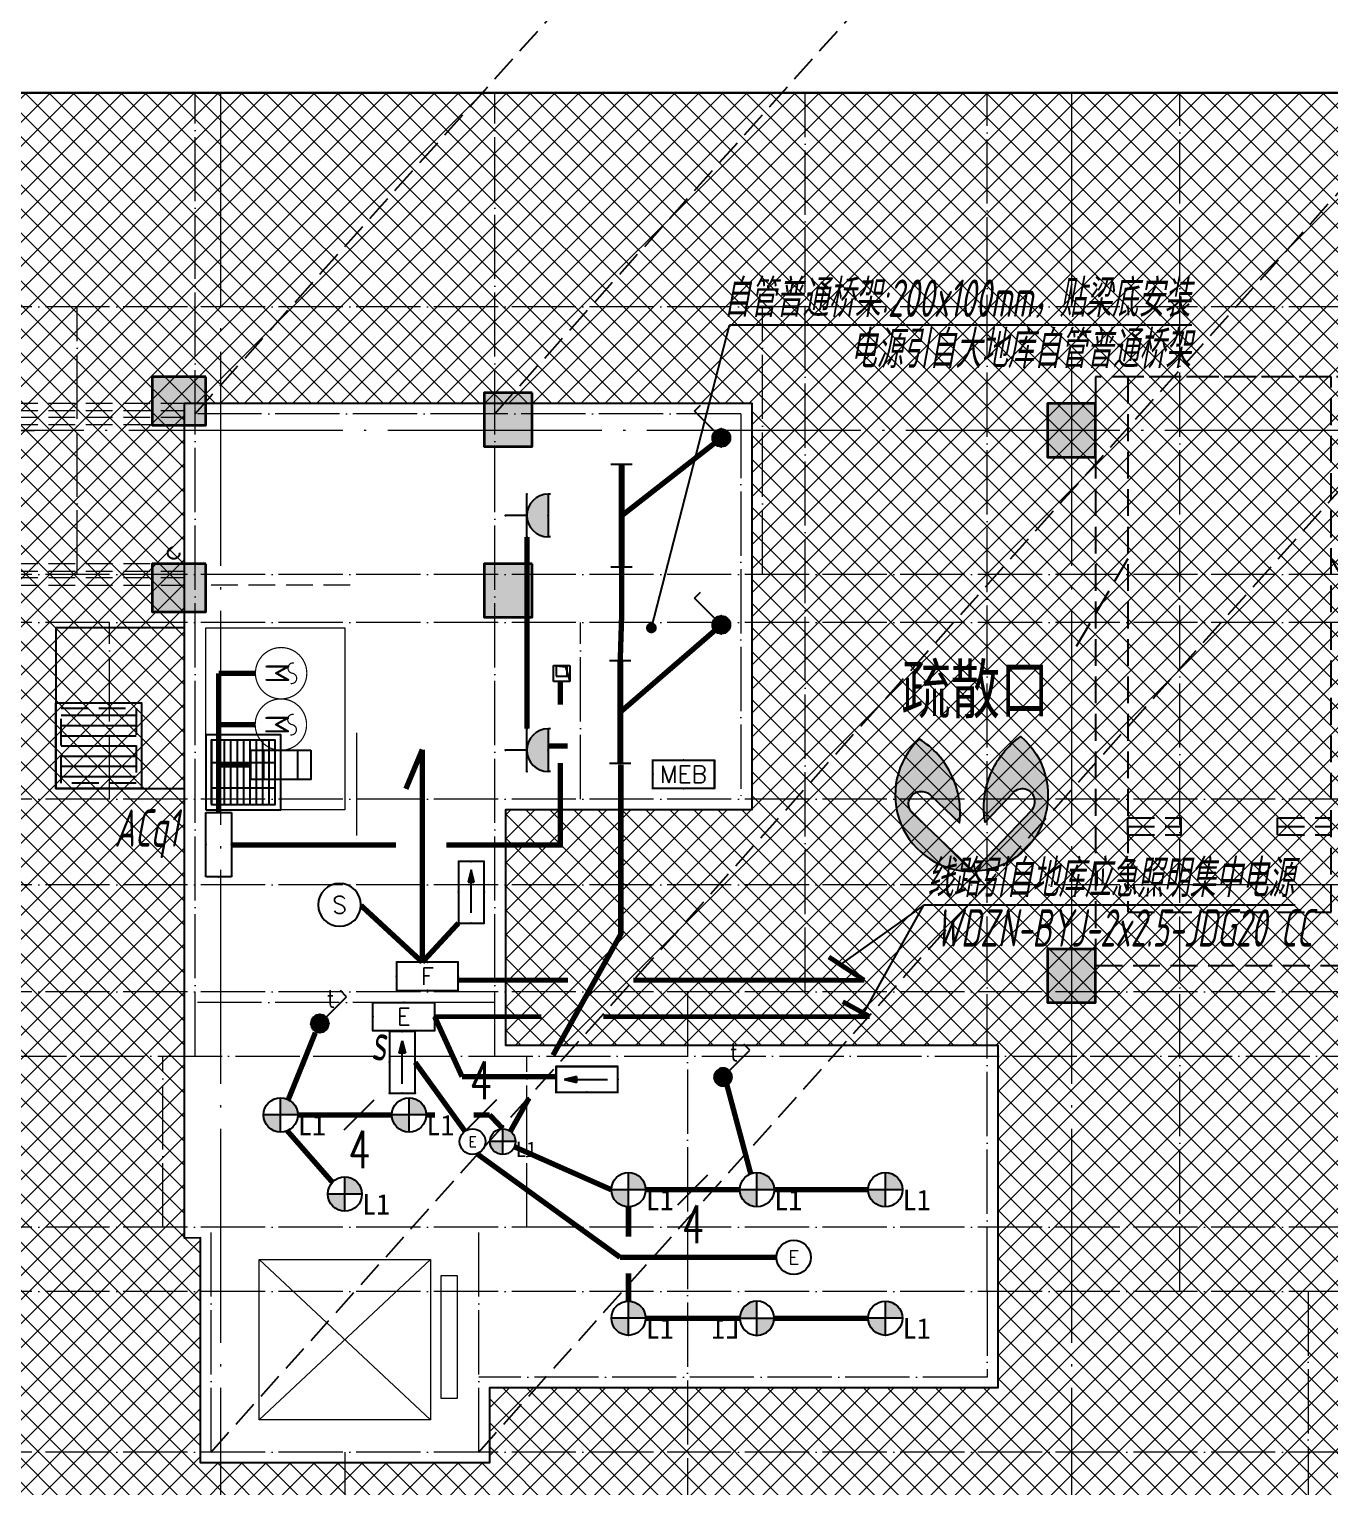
# Model space of a CAD drawing. Extents: x 2803505 to 5851001, y -1372902 to 24339.
# Drawn here: x 3291012 to 3303164, y -724214 to -710595 of the extents above; entities that cross this region are included whole.
import ezdxf
from ezdxf.enums import TextEntityAlignment as Align
from ezdxf.xclip import XClip

# ---------------------------------------------------------------- set-up
doc = ezdxf.new("R2010")
doc.units = 0
doc.header["$LTSCALE"] = 1000
doc.header["$MEASUREMENT"] = 0
doc.header["$XCLIPFRAME"] = 2
for name, pattern in [('#P_--_20B1_001_t3$0$DASH', [0.35, 0.25, -0.1]), ('__DASH', [0.35, 0.25, -0.1]), ('DASH', [0.35, 0.25, -0.1]), ('DOTE', [2.4200000000000004, 2, -0.2, 0.02, -0.2]), ('HIDDEN', [0.375, 0.25, -0.125])]:
    doc.linetypes.add(name, pattern=pattern)
doc.layers.get('0').update_dxf_attribs({"linetype": 'CONTINUOUS'})
for name, color, linetype in [('!!电气', 1, 'CONTINUOUS'), ('0-R疏散口', 20, 'CONTINUOUS'), ('0-R集水坑', 191, 'CONTINUOUS'), ('DIM-照明', 7, 'CONTINUOUS'), ('E-天花灯具', 92, 'CONTINUOUS'), ('ELEMENT', 3, 'CONTINUOUS'), ('EQUIP-插座', 3, 'CONTINUOUS'), ('EQUIP-照明', 3, 'CONTINUOUS'), ('EQUIP-箱柜', 3, 'CONTINUOUS'), ('HS-A-停车位（标准）', 9, 'CONTINUOUS'), ('TEL_TEXT', 7, 'CONTINUOUS'), ('VPIPE-雨水', 4, 'DASH'), ('WIRE-应急', 1, 'DASH'), ('WIRE-照明', 2, 'CONTINUOUS'), ('人防集水坑', 11, 'CONTINUOUS'), ('审核', 1, 'CONTINUOUS'), ('疏散口', 20, 'CONTINUOUS')]:
    doc.layers.add(name, color=color, linetype=linetype)
for name, color, linetype, lineweight in [('3.5方案汇报，与郭总、侯月琴确定户型_t8$0$STAIR', 2, 'CONTINUOUS', 18), ('DOTE', 19, 'DOTE', 9), ('STAIR', 252, 'CONTINUOUS', 20), ('填充', 251, 'CONTINUOUS', 5), ('排水', 252, 'CONTINUOUS', 20), ('砼柱', 2, 'CONTINUOUS', 35)]:
    doc.layers.add(name, color=color, linetype=linetype, lineweight=lineweight)
doc.styles.add('-宋体', font='', dxfattribs={"width": 0.8})
doc.styles.add('_TCH_DIM_T3', font='SIMPLEX.shx', dxfattribs={"width": 0.7058823529411765, "bigfont": 'GBCBIG.shx'})
doc.styles.add('_TCH_LABEL', font='COMPLEX', dxfattribs={"bigfont": 'GBCBIG'})
doc.styles.add('_TEL_DIM', font='SIMPLEX', dxfattribs={"width": 0.8, "height": 3.5, "bigfont": 'HZTXT'})
doc.styles.add('HZTXT', font='gbeitc.shx', dxfattribs={"width": 0.8, "height": 400, "bigfont": 'hztxt.shx'})
doc.styles.get("Standard").update_dxf_attribs({"font": 'gbenor.shx', "bigfont": 'gbcbig.shx'})
doc.styles.add('黑体', font='simhei.ttf')
doc.styles.get('-宋体').set_extended_font_data('SimSun')

# ---------------------------------------------------------------- blocks, each defined once
blk = doc.blocks.new('A$C1DD019F9')
at = {"layer": '疏散口'}
h = blk.add_hatch(color=256, dxfattribs=at)
edge = h.paths.add_edge_path()
edge.add_line((1657.837590239942, 3315.723901660649), (367.3306208625436, 2025.216944172512))
edge.add_arc((562.7390984487897, 1829.808464785995), 276.3493204781321, 134.999999736071, 315.0000450135555)
edge.add_line((758.1477304548025, 1634.400139819365), (1381.488251060247, 2257.740654682275))
edge.add_arc((-487.2515846193137, 1989.868379143272), 1887.841129295078, -24.12321173134552, 8.157426411511608, ccw=False)
edge.add_arc((-487.2518275084583, 1989.868449001487), 1887.841379523462, 303.5961554791981, 335.8767893464231, ccw=False)
edge.add_arc((1657.83757689014, 1657.627985069564), 1658.095916591085, 89.99999953869542, 228.4172749558772, ccw=False)
h = blk.add_hatch(color=256, dxfattribs=at)
edge = h.paths.add_edge_path()
edge.add_line((1657.837590239942, 3315.723901660649), (2948.344559617341, 2025.216944172512))
edge.add_arc((2752.936082031095, 1829.808464785995), 276.3493204781321, -135.00004501355562, 45.000000263928996, ccw=False)
edge.add_line((2557.527450025082, 1634.400139819365), (1934.186929419636, 2257.740654682275))
edge.add_arc((3802.926765099197, 1989.868379143272), 1887.841129295078, 171.8425735884883, 204.1232117313454)
edge.add_arc((3802.927007988342, 1989.868449001489), 1887.841379523464, 204.123210653577, 236.403844520802)
edge.add_arc((1657.837603589745, 1657.627985069564), 1658.095916591085, 311.5827250441228, 450.0000004613047)
for points in [[(1657.837590239942, 3315.723901660649), (367.3306208625437, 2025.216944172512, 1.000000395120669), (758.1477304548025, 1634.400139819365), (1381.488251060247, 2257.740654682275, -0.1417897514410627), (1235.721885070204, 1218.307265423704, -0.141789732410033), (557.3581269979476, 417.3751685111782, -0.6899650482418342), (1657.837590239942, 3315.723901660649)], [(1657.837590239942, 3315.723901660649), (2948.344559617341, 2025.216944172512, -1.000000395120669), (2557.527450025082, 1634.400139819365), (1934.186929419636, 2257.740654682275, 0.1417897514410627), (2079.953295409679, 1218.307265423704, 0.141789732410033), (2758.317053481937, 417.3751685111782, 0.6899650482418342), (1657.837590239942, 3315.723901660649)]]:
    blk.add_lwpolyline(points, format="xyb", close=True, dxfattribs=at)
blk = doc.blocks.new('TIY8O')
at = {"layer": '0-R集水坑', "linetype": 'DASH'}
h = blk.add_hatch(dxfattribs=at)
h.set_pattern_fill('LINE', color=191, scale=100, angle=-90.00000000000006, style=0)
h.set_pattern_definition([(270, (-235326.6603705898, -492619.8195465856), (95.25, -7.876661409549766e-14), [])])
h.paths.add_polyline_path([(251192.714674465, 63602.66983472076), (251192.7093475896, 62902.669904932), (250492.7095668054, 62902.67580823865), (250492.7161997986, 63602.67580820792)])
at = {"layer": '0-R集水坑', "color": 191, "elevation": 0.4327255357110903}
for points in [[(250442.7090580211, 62452.68549320343), (251942.7090579913, 62452.67601750753), (251942.7166385491, 63652.67601748332), (250442.7166385789, 63652.68549317922)], [(251242.7159861337, 63652.66910502905), (251242.7089670943, 62852.66910505909), (250442.7091281175, 62852.67624693047), (250442.7166384909, 63652.67624689624)]]:
    blk.add_lwpolyline(points, close=True, dxfattribs=at)
at = {"layer": '0-R集水坑', "color": 191, "linetype": 'DASH', "elevation": 0.4327255357110903}
blk.add_lwpolyline([(251192.714674465, 63602.66983472076), (251192.7093475896, 62902.669904932), (250492.7095668054, 62902.67580823865), (250492.7161997986, 63602.67580820792)], close=True, dxfattribs=at)
blk = doc.blocks.new('A$C25A378E3')
at = {"layer": 'HS-A-停车位（标准）', "linetype": 'DASH'}
for p, q in [((299.9288666398497, 4280.200665866025), (299.9276344913524, 4120.200664976728)), ((299.9288666398497, 4280.200665866025), (799.9285807174165, 4280.00894703425)), ((799.9285807174165, 4280.00894703425), (799.9273485837039, 4120.008946264163)), ((1699.929113851395, 4280.193678615266), (1699.927881702897, 4120.19367778569)), ((1699.929113851395, 4280.193678615266), (2199.928827928961, 4280.001959843212)), ((2199.928827928961, 4280.001959843212), (2199.927595795365, 4120.001958953799)), ((299.9276344913524, 4120.200664976728), (799.9273485837039, 4120.008946264163)), ((299.9282505712472, 4200.200665451237), (799.9279646449722, 4200.00894667895)), ((1699.927881702897, 4120.19367778569), (2199.927595795365, 4120.001958953799)), ((1699.928497782676, 4200.193678200361), (2199.928211856517, 4200.001959428308)), ((300.0205537431175, 1700.046125917463), (-199.9740653929766, 2550.049336581258)), ((2200.020893819514, 1700.035927985562), (2700.026429273654, 2550.032717227354))]:
    blk.add_line(p, q, dxfattribs=at)
for points in [[(1.164153218269348e-10, 5499.999999999884), (2499.999999842257, 5499.971898506512), (2499.938176556607, -0.02810114610474557), (-0.06182328553404659, 3.472669050097466e-07)], [(299.9943796824664, 4999.996627852321), (2199.994379562442, 4999.975270717288), (2199.938176575466, -0.02472896687686443), (299.9381766954903, -0.003371831844560802)]]:
    blk.add_lwpolyline(points, close=True, dxfattribs=at)
blk = doc.blocks.new('FSFSFASFSFESFSEF')
at = {"layer": '人防集水坑', "ltscale": 0.8}
h = blk.add_hatch(dxfattribs=at)
h.set_pattern_fill('GRATE', color=256, scale=75, style=0)
h.set_pattern_definition([(270, (-806039.3574039747, 23438904.07928268), (59.53125, -1.822618869043522e-14), []), (360, (-806039.3574039747, 23438904.07928268), (8.748522416193854e-14, 238.125), [])])
h.paths.add_polyline_path([(286466.5787021541, 761315.5335229017), (287066.5787021541, 761315.5335229017), (287066.5787021541, 760715.5335229017), (286466.5787021541, 760715.5335229017)])
at = {"layer": '人防集水坑'}
for points in [[(287116.5787021541, 760665.5335229017), (286416.5787021541, 760665.5335229017), (286416.5787021541, 761365.5335229017), (287116.5787021541, 761365.5335229017)], [(287066.5787021541, 760715.5335229017), (286466.5787021541, 760715.5335229017), (286466.5787021541, 761315.5335229017), (287066.5787021541, 761315.5335229017)]]:
    blk.add_lwpolyline(points, close=True, dxfattribs=at)
at = {"layer": '排水'}
blk.add_lwpolyline([(285816.5787021536, 760665.5335229018), (287116.5787021536, 760665.5335229018), (287116.5787021534, 762365.5335229018), (285816.5787021534, 762365.5335229018)], close=True, dxfattribs=at)
blk = doc.blocks.new('DFBFBFBGF')
at = {"layer": 'STAIR', "color": 252, "linetype": '#P_--_20B1_001_t3$0$DASH'}
for p, q in [((293136.325158803, 754230.1456084143), (287316.5787030022, 754230.1456084143)), ((293136.3251588018, 754030.1456084143), (293136.325158803, 754230.1456084143)), ((293136.3251588031, 754160.1456084616), (287316.5787030022, 754160.1456084708)), ((293136.3251588029, 754100.1456084616), (287316.5787030022, 754100.1456084704)), ((293136.3251588018, 754030.1456084143), (287316.5787030022, 754030.1456084145)), ((288716.325158803, 753970.1456084145), (293136.3251588018, 753970.1456083918)), ((293136.325158803, 752730.1456083826), (287316.5787030022, 752730.1456085002)), ((293136.3251588018, 752530.1456083826), (293136.325158803, 752730.1456083826)), ((293136.3251588031, 752660.1456084299), (287316.5787030022, 752660.1456085349)), ((293136.3251588029, 752600.1456084299), (287316.5787030022, 752600.1456085352)), ((293136.3251588018, 752530.1456083826), (287316.5787030022, 752530.1456085071))]:
    blk.add_line(p, q, dxfattribs=at)
blk.add_lwpolyline([(293136.325158803, 754230.1456084143), (294636.325158803, 754230.1456084143), (294636.325158803, 752530.1456083859), (293136.325158803, 752530.1456083859)], close=True, dxfattribs=at)
at = {"layer": '审核', "color": 252, "linetype": 'HIDDEN', "ltscale": 0.2}
blk.add_line((289519.4158324369, 752530.1456084601), (289519.4158324566, 754230.1456084143), dxfattribs=at)
blk = doc.blocks.new('A$C24B36177')
for points in [[(-113988.8284322531, -57399.99999965215), (-114488.8284322531, -57399.99999965215), (-114488.8284322531, -57849.99999965215), (-113988.8284322531, -57849.99999965215)], [(-110938.8284322531, -57549.99999965215), (-111388.8284322531, -57549.99999965215), (-111388.8284322531, -58049.99999965215), (-110938.8284322531, -58049.99999965215)], [(-105675.0000000002, -57649.99999965215), (-106125.0000000002, -57649.99999965215), (-106125.0000000002, -58149.99999965215), (-105675.0000000002, -58149.99999965215)], [(-113988.8284322531, -59145.63336003432), (-114488.8284322531, -59145.63336003432), (-114488.8284322531, -59595.63336003432), (-113988.8284322531, -59595.63336003432)], [(-110938.8284322531, -59145.63336003432), (-111388.8284322531, -59145.63336003432), (-111388.8284322531, -59645.63336003432), (-110938.8284322531, -59645.63336003432)], [(-105675.000021885, -62745.63335581578), (-106125.000021885, -62745.63335581578), (-106125.000021885, -63245.63335581578), (-105675.000021885, -63245.63335581578)]]:
    blk.add_hatch(color=252).paths.add_polyline_path(points)
at = {"layer": '砼柱', "color": 252, "lineweight": 35}
for points in [[(-113988.8284322531, -57399.99999965215), (-114488.8284322531, -57399.99999965215), (-114488.8284322531, -57849.99999965215), (-113988.8284322531, -57849.99999965215)], [(-110938.8284322531, -57549.99999965215), (-111388.8284322531, -57549.99999965215), (-111388.8284322531, -58049.99999965215), (-110938.8284322531, -58049.99999965215)], [(-105675.0000000002, -57649.99999965215), (-106125.0000000002, -57649.99999965215), (-106125.0000000002, -58149.99999965215), (-105675.0000000002, -58149.99999965215)], [(-113988.8284322531, -59145.63336003432), (-114488.8284322531, -59145.63336003432), (-114488.8284322531, -59595.63336003432), (-113988.8284322531, -59595.63336003432)], [(-110938.8284322531, -59145.63336003432), (-111388.8284322531, -59145.63336003432), (-111388.8284322531, -59645.63336003432), (-110938.8284322531, -59645.63336003432)], [(-105675.000021885, -62745.63335581578), (-106125.000021885, -62745.63335581578), (-106125.000021885, -63245.63335581578), (-105675.000021885, -63245.63335581578)]]:
    blk.add_lwpolyline(points, close=True, dxfattribs=at)
blk = doc.blocks.new('A$C74D73064')
at = {"layer": '填充'}
h = blk.add_hatch(dxfattribs=at)
h.set_pattern_fill('ANSI37', color=252, scale=100, style=0)
h.set_pattern_definition([(45, (953418.0689988486, -464688.2486653434), (-112.2532015133644, 112.2532015133644), []), (135, (953418.0689988486, -464688.2486653434), (-112.2532015133644, -112.2532015133644), [])])
h.paths.add_polyline_path([(-52083.8042565519, 29673.63306600228), (1916.182610989315, 29673.63306600228), (1916.182610989315, 10173.63306717912), (-52083.8042565519, 10173.63306717912)])
h.paths.add_polyline_path([(-11083.74449147959, 26773.63476965984), (-11083.6912403265, 26773.57648456504), (-8783.494346726686, 26773.58785209735), (-8783.541175148915, 22973.64755439037), (-11083.74380220973, 22973.63067205681), (-11083.74432452547, 20773.90513350873), (-6483.936796479975, 20773.90367310331), (-6483.949477702496, 17573.8891423319), (-11233.75562675064, 17573.88914349547), (-11233.74334123172, 16873.63447377633), (-13933.75744213234, 16873.63447372487), (-13933.75760567561, 18973.65223021363), (-14083.75512862846, 18973.58447738446), (-14083.75382049417, 21373.59925963939), (-14083.74705618818, 21373.7135991673), (-14083.75400239287, 26773.63143626088)], flags=16)
h.paths.add_polyline_path([(-39083.81565275008, 26773.65008661814), (-39083.86890390317, 26773.59180152335), (-41384.06579750299, 26773.60316905566), (-41384.01896908076, 22973.66287134867), (-39083.81634201994, 22973.64598901512), (-39083.81581970421, 20773.92045046703), (-43683.6233477497, 20773.91899006162), (-43683.61066652718, 17573.90445929021), (-38933.80451747903, 17573.90446045378), (-38933.81680299796, 16873.64979073463), (-36233.80270209734, 16873.64979068318), (-36233.80253855407, 18973.66754717194), (-36083.80501560122, 18973.59979434276), (-36083.80632373551, 21373.6145765977), (-36083.8130880415, 21373.7289161256), (-36083.8061418368, 26773.64675321919)], flags=16)
at = {"color": 252}
for points in [[(-52083.8042565519, 29673.63306600228), (1916.182610989315, 29673.63306600228), (1916.182610989315, 10173.63306717912), (-52083.8042565519, 10173.63306717912)], [(-11083.74449147959, 26773.63476965984), (-11083.6912403265, 26773.57648456504), (-8783.494346726686, 26773.58785209735), (-8783.541175148915, 22973.64755439037), (-11083.74380220973, 22973.63067205681), (-11083.74432452547, 20773.90513350873), (-6483.936796479975, 20773.90367310331), (-6483.949477702496, 17573.8891423319), (-11233.75562675064, 17573.88914349547), (-11233.74334123172, 16873.63447377633), (-13933.75744213234, 16873.63447372487), (-13933.75760567561, 18973.65223021363), (-14083.75512862846, 18973.58447738446), (-14083.75382049417, 21373.59925963939), (-14083.74705618818, 21373.7135991673), (-14083.75400239287, 26773.63143626088)]]:
    blk.add_lwpolyline(points, close=True, dxfattribs=at)
at = {"layer": '3.5方案汇报，与郭总、侯月琴确定户型_t8$0$STAIR', "color": 252}
for p, q in [((-11784.14799949748, 18773.78809201252), (-13384.14799949795, 17273.78809201391)), ((-13384.14799949795, 18773.78809201252), (-11784.14799949748, 17273.78809201391))]:
    blk.add_line(p, q, dxfattribs=at)
for points in [[(-13384.14799949795, 17273.78809201391), (-13384.14799949795, 18773.78809201252), (-11784.14799949748, 18773.78809201252), (-11784.14799949748, 17273.78809201391)], [(-11684.14799950703, 17473.7880921294), (-11684.14799950703, 18623.78809212986), (-11534.14799950423, 18623.78809212986), (-11534.14799950423, 17473.7880921294)]]:
    blk.add_lwpolyline(points, close=True, dxfattribs=at)
at = {"layer": 'DOTE', "color": 252}
for p, q in [((-13744.96489886986, 93136.92275867716), (-13744.96489886986, 8148.87607650971)), ((-5794.964898869861, 93136.92275867716), (-5794.964898869861, 8148.87607650971)), ((196116.043700602, 26519.29986870533), (-86385.24772744626, 26519.29986870522))]:
    blk.add_line(p, q, dxfattribs=at)
at = {"layer": 'DOTE', "color": 252, "linetype": 'DOTE', "ltscale": 0.3}
for p, q in [((-11183.75743945024, 26673.89947559719), (-13983.94089892844, 26673.89947559708)), ((-8884.622794142459, 26673.89947559708), (-11183.75743945024, 26673.89947559719)), ((-8884.622794142459, 26673.89947559708), (-8884.341422841535, 23073.63362445252)), ((-11183.94355562411, 21173.6196548983), (-13983.94408461836, 21173.62169653689)), ((-6583.951693029259, 18473.63624121994), (-6583.951695361291, 17673.63631640736)), ((-6583.951693060691, 17673.63631640736), (-11333.75744400581, 17673.63633025344))]:
    blk.add_line(p, q, dxfattribs=at)
at = {"layer": 'STAIR', "color": 252, "linetype": '#P_--_20B1_001_t3$0$DASH'}
blk.add_line((-12533.95769076596, 25073.78705375968), (-13883.95406475104, 25073.78705328656), dxfattribs=at)
at = {"layer": 'STAIR', "color": 252}
blk.add_lwpolyline([(-12473.95070356797, 23692.25130945642), (-12473.94539620611, 22733.78750772378)], dxfattribs=at)
at = {"layer": '填充', "color": 252}
for points in [[(-52083.8042565519, 29673.63306600228), (1916.182610989315, 29673.63306600228), (1916.182610989315, 10173.63306717912), (-52083.8042565519, 10173.63306717912)], [(-11083.74449147959, 26773.63476965984), (-11083.6912403265, 26773.57648456504), (-8783.494346726686, 26773.58785209735), (-8783.541175148915, 22973.64755439037), (-11083.74380220973, 22973.63067205681), (-11083.74432452547, 20773.90513350873), (-6483.936796479975, 20773.90367310331), (-6483.949477702496, 17573.8891423319), (-11233.75562675064, 17573.88914349547), (-11233.74334123172, 16873.63447377633), (-13933.75744213234, 16873.63447372487), (-13933.75760567561, 18973.65223021363), (-14083.75512862846, 18973.58447738446), (-14083.75382049417, 21373.59925963939), (-14083.74705618818, 21373.7135991673), (-14083.75400239287, 26773.63143626088)]]:
    blk.add_lwpolyline(points, close=True, dxfattribs=at)
at = {"color": 252}
blk.add_blockref('A$C24B36177', (100104.7992927883, 84419.25646130543), dxfattribs=at)
at = {"color": 252, "xscale": -1}
for name, p in [('DFBFBFBGF', (273232.6246374719, -727456.112043726)), ('FSFSFASFSFESFSEF', (273232.624637843, -737691.7454231319))]:
    blk.add_blockref(name, p, dxfattribs=at)
at = {"layer": '0-R疏散口', "color": 252, "xscale": -0.4305656706515025, "yscale": 0.4305656706515025, "zscale": 0.4305656706515025, "rotation": 181.4259203059818}
blk.add_blockref('A$C1DD019F9', (-7460.517135322792, 23809.04406353913), dxfattribs=at)
at = {"layer": '0-R集水坑', "color": 252, "rotation": 90}
blk.add_blockref('TIY8O', (48368.9280564345, -227269.0751932417, -0.4327255357110903), dxfattribs=at)
at = {"layer": 'HS-A-停车位（标准）', "color": 252, "linetype": 'DASH', "xscale": -1, "rotation": 179.9993559612105}
blk.add_blockref('A$C25A378E3', (-5569.903075583861, 27019.29986835911), dxfattribs=at)
at = {"layer": '0-R疏散口', "color": 252, "style": '-宋体', "width": 0.75}
blk.add_text('疏散口', height=450, dxfattribs=at).set_placement((-7384.434813483967, 23877.91403834289))
blk = doc.blocks.new('HFHFTHFD')
at = {"layer": 'DOTE', "linetype": 'DOTE', "ltscale": 0.3}
for p, q in [((456716.5787018152, 603949.0803065526), (456716.5787018152, 612948.8100463543)), ((459516.5787027521, 603949.0803065526), (459516.5787027522, 612948.8100463543)), ((462416.5787033328, 604548.8100388076), (462416.5787033596, 612948.8100463543)), ((464116.57870278, 601748.8100473222), (464116.5787021944, 612948.8100463543)), ((465916.5787028704, 601748.8100473222), (465916.5787028704, 612948.8100463543)), ((472616.5787020951, 610948.8100463543), (418616.5787028495, 610948.8100463543)), ((455616.5773428306, 608448.8079394314), (455616.5768775269, 610948.8075475739)), ((462016.5786630883, 608448.8079394411), (462016.5781977847, 610948.8075475836)), ((472616.5787020951, 608448.8100463543), (418616.5787028495, 608448.8100463543)), ((472616.5787020951, 607998.8100463543), (418616.5787028495, 607998.8100463543)), ((455916.5787018151, 606348.8100465569), (455916.5787018152, 607998.8100463542)), ((460316.5787027521, 606348.8100465569), (460316.5787027522, 607998.8100463542)), ((472616.5787020951, 606348.8100465569), (418616.5787028495, 606348.8100465569)), ((472616.5787020951, 605548.8100406288), (418616.5787028495, 605548.8100406289)), ((472616.5787020951, 604548.8100471114), (418616.5787028495, 604548.8100471116)), ((461316.3617923568, 604548.8100471115), (461316.6001785134, 593448.8100475312)), ((418616.5787028495, 603949.0803176122), (472616.5787020951, 603949.0802720234)), ((456416.5779403554, 602348.8100463725), (456416.5779400909, 603948.8100463734)), ((459816.5794454537, 602348.8100463725), (459816.5794457182, 603948.8100463734)), ((472616.5787020951, 602348.8100463724), (418616.5787028495, 602348.8100463726)), ((456866.5787071111, 600248.8100463304), (456866.5787071959, 602348.8100463543)), ((459366.5786974561, 600248.8100463784), (459366.5786973714, 602348.8100463543)), ((472616.5787020951, 601748.8100473221), (418616.5787028495, 601748.8100473222)), ((467116.5787022669, 601748.8100392178), (467116.5787022669, 593448.8100475312)), ((472616.5787020951, 600248.810045596), (418616.5787028495, 600248.8100466327)), ((458116.5786953176, 600248.8100463543), (458116.5786953176, 593448.8100475312))]:
    blk.add_line(p, q, dxfattribs=at)
blk = doc.blocks.new('A$C7F3A17C0')
at = {"color": 251, "linetype": '__DASH', "true_color": 0x636466}
for p, q in [((47902.66084070969, 33464.56624208507), (65225.2915241681, 52818.60173579375)), ((50702.66083958652, 33464.56624208507), (68025.29152304493, 52818.60173579375)), ((48052.464478679, 23764.56650227751), (65375.09516213648, 43118.60199598619)), ((50552.66014495399, 23764.56650227751), (67875.2908284124, 43118.60199598619))]:
    blk.add_line(p, q, dxfattribs=at)
at = {"layer": 'VPIPE-雨水'}
blk.add_circle((47703.03267930634, 32165.19055055385), 55, dxfattribs=at)
ref = blk.add_blockref('A$C74D73064', (61886.2688948838, 6790.932014730526))
XClip(ref).set_block_clipping_path([(-52083.80424523528, 10173.634474907187), (1916.182622306107, 29673.634473730403)])
blk.add_blockref('HFHFTHFD', (-408814.1128116697, -576484.2435578944))
blk = doc.blocks.new('$equip$00002540')
blk.add_hatch(color=256).paths.add_polyline_path([(0.2400000000016007, 0.3720000000030268), (0.2400000000016007, 0.2280000000064319), (0.5280000000020664, 0.3000000000029104)])
for p, q in [((-0.7199999999975262, 0.6000000000058208), (-0.7199999999975262, 0)), ((0.7199999999975262, 0.6000000000058208), (-0.7199999999975262, 0.6000000000058208)), ((0.2400000000016007, 0.3720000000030268), (0.2400000000016007, 0.2280000000064319)), ((0.5280000000020664, 0.3000000000029104), (0.2400000000016007, 0.3720000000030268)), ((0.7199999999975262, 0), (0.7199999999975262, 0.6000000000058208)), ((-0.7199999999975262, 0), (0.7199999999975262, 0)), ((0.2400000000016007, 0.2280000000064319), (0.5280000000020664, 0.3000000000029104))]:
    blk.add_line(p, q)
at = {"color": 7}
blk.add_line((-0.4800000000032014, 0.3000000000029104), (0.4800000000032014, 0.3000000000029104), dxfattribs=at)
at = {"const_width": 0.04}
blk.add_lwpolyline([(-0.7199999999975262, 0.6000000000058208), (-0.7199999999975262, 0), (0.7199999999975262, 0), (0.7199999999975262, 0.6000000000058208), (-0.7199999999975262, 0.6000000000058208), (-0.7199999999975262, 0)], dxfattribs=at)
for p in [(0, 0.6000000000058208), (-0.7199999999975262, 0.3000000000029104), (0, 0), (0.7199999999975262, 0.3000000000029104)]:
    blk.add_point(p)
at = {"color": 7, "style": '_TEL_DIM', "flags": 1}
blk.add_attdef('A', text='', height=2e-05, dxfattribs=at).set_placement((0, 0), align=Align.MIDDLE_CENTER)
blk = doc.blocks.new('$equip$00002534')
for p, q in [((-0.7200000000011642, 0.6599999999998545), (-0.7200000000011642, 0)), ((0.7200000000011642, 0.6599999999998545), (-0.7200000000011642, 0.6599999999998545)), ((0.7200000000011642, 0), (0.7200000000011642, 0.6599999999998545)), ((-0.7200000000011642, 0), (0.7200000000011642, 0))]:
    blk.add_line(p, q)
at = {"const_width": 0.04}
blk.add_lwpolyline([(-0.7200000000011642, 0.6599999999998545), (-0.7200000000011642, 0), (0.7200000000011642, 0), (0.7200000000011642, 0.6599999999998545), (-0.7200000000011642, 0.6599999999998545), (-0.7200000000011642, 0)], dxfattribs=at)
for p in [(0, 0.6599999999998545), (-0.7200000000011642, 0.3299999999981083), (0, 0), (0.7200000000011642, 0.3299999999981083)]:
    blk.add_point(p)
at = {"color": 7, "style": '_TEL_DIM'}
blk.add_attdef('$TEXT$', text='', height=0.4, dxfattribs=at).set_placement((0, 0.3299999999981083), align=Align.MIDDLE_CENTER)
at = {"color": 7, "style": '_TEL_DIM', "flags": 1}
blk.add_attdef('A', text='', height=2e-05, dxfattribs=at).set_placement((0, 0), align=Align.MIDDLE_CENTER)
blk = doc.blocks.new('右向疏散')
h = blk.add_hatch(color=256)
h.paths.add_polyline_path([(201.6000000294297, 120.0000000011641), (86.4000000525266, 148.79999999539), (86.4000000525266, 120.0000000011642)])
h.paths.add_polyline_path([(201.6000000294298, 120.0000000011642), (86.4000000525266, 120.0000000011642), (86.4000000525266, 91.19999998365529)])
for p, q in [((201.6000000294298, 120.0000000011642), (86.4000000525266, 148.79999999539)), ((86.4000000525266, 148.79999999539), (86.4000000525266, 91.19999998365529)), ((86.4000000525266, 91.19999998365529), (201.6000000294298, 120.0000000011642))]:
    blk.add_line(p, q)
at = {"color": 7}
blk.add_line((-201.6000000294298, 120.0000000011642), (201.6000000294298, 120.0000000011642), dxfattribs=at)
blk.add_lwpolyline([(-287.9999999990687, 240.0000000023283), (287.9999999990687, 240.0000000023283), (287.9999999990687, 0), (-287.9999999990687, 0)], close=True)
blk = doc.blocks.new('$equip_U$00000098(lemon-PC)')
for p in [(-0.7199999997392297, 0), (2.328306436538696e-10, 0), (0.720000000204891, 0), (-0.7199999997392297, -0.3000000000029104), (0.720000000204891, -0.3000000000029104), (-0.7199999997392297, -0.6000000000058208), (2.328306436538696e-10, -0.6000000000058208), (0.720000000204891, -0.6000000000058208)]:
    blk.add_point(p)
at = {"xscale": 0.002499999944120646, "yscale": 0.002499999944120646, "zscale": 0.002499999944120646}
blk.add_blockref('右向疏散', (2.328306436538696e-10, -0.6000000000058208), dxfattribs=at)
at = {"color": 7, "style": '_TCH_DIM_T3', "flags": 1}
for tag in ['REMARK', 'A']:
    blk.add_attdef(tag, text='', height=2.5e-05, dxfattribs=at).set_placement((2.328306436538696e-10, 0), align=Align.MIDDLE_CENTER)
at = {"color": 7, "style": '_TCH_DIM_T3'}
blk.add_attdef('$TEXT$', text='', height=2.5e-05, dxfattribs=at).set_placement((2.328306436538696e-10, -0.6000000000058208), align=Align.MIDDLE_CENTER)
blk = doc.blocks.new('$equip$00001838')
blk.add_circle((0, 0), 0.5)
at = {"style": '_TEL_DIM'}
blk.add_attdef('$TEXT$', text='', height=0.4, dxfattribs=at).set_placement((0, 0), align=Align.MIDDLE_CENTER)
at = {"style": '_TEL_DIM', "flags": 1}
blk.add_attdef('A', text='', height=2e-05, dxfattribs=at).set_placement((0, 0), align=Align.MIDDLE_CENTER)
blk = doc.blocks.new('A$C04F44ECC')
at = {"layer": '!!电气'}
for p, q in [((0, 0), (-300, 0)), ((-300, 0), (-300, -300)), ((-250, -200), (-250, 0)), ((0, 0), (-223.3450037743896, -26.92685067094862)), ((-50, 0), (-50, -200)), ((0, -300), (0, 0)), ((-223.3450037743896, -26.92685067094862), (-300, -300)), ((-50, -200), (-250, -200)), ((-300, -300), (0, -300))]:
    blk.add_line(p, q, dxfattribs=at)
blk = doc.blocks.new('$equip$00001413')
for p, q in [((0.75, 0.5999999999985448), (-0.75, 0.5999999999985448)), ((-0.75, 0.5999999999985448), (-0.75, 0)), ((0.75, 0), (0.75, 0.5999999999985448)), ((-0.75, 0), (0.75, 0))]:
    blk.add_line(p, q)
for p in [(0, 0.5999999999985448), (-0.75, 0.2999999999992724), (0, 0), (0.75, 0.2999999999992724)]:
    blk.add_point(p)
at = {"style": '_TCH_LABEL', "flags": 9}
blk.add_attdef('A', (0, 0), '', height=2e-05, dxfattribs=at)
blk = doc.blocks.new('SWJ')
at = {"color": 2}
for p, q in [((-275, -85), (-275, 85)), ((-175, -85), (-175, 85)), ((-75, -85), (-75, 85))]:
    blk.add_line(p, q, dxfattribs=at)
blk.add_lwpolyline([(-350, 85), (-350, -85), (0, -85), (0, 85)], close=True, dxfattribs=at)
blk = doc.blocks.new('$element$00000297')
at = {"const_width": 0.02333333333333333}
blk.add_lwpolyline([(0, -1.000000000014552, 0.9999999999999999), (0, 0, 0.9999999999999999), (0, -1.000000000014552, 0.9999999999999999)], format="xyb", close=True, dxfattribs=at)
for points in [[(0, -0.7166666666762467, 0.9862075570774907), (-0.2000000000007276, -0.750000000009095, 0.8591250382240644)], [(0, -0.7166666666762467, 1.013985334855246), (0.2000000000043656, -0.6833333333415794, -1.197218425872431)]]:
    blk.add_lwpolyline(points, format="xyb", dxfattribs=at)
at = {"flags": 9}
blk.add_attdef('S', (0, 0), '', height=6.66666666667e-06, dxfattribs=at)
at = {"flags": 8}
blk.add_attdef('M', text='', height=0.4666666666694661, dxfattribs=at).set_placement((3.637978807091713e-12, -0.3500000000003638), align=Align.MIDDLE_CENTER)
blk = doc.blocks.new('$equip$00001159')
for p, q in [((-1.200000000000728, 0.25), (-1.200000000000728, -0.25)), ((-1.200000000000728, 0), (1.200000000000728, 0)), ((1.200000000000728, 0.25), (1.200000000000728, -0.25))]:
    blk.add_line(p, q)
at = {"const_width": 0.14}
blk.add_lwpolyline([(-1.200000000000728, 0), (1.200000000000728, 0)], dxfattribs=at)
at = {"layer": 'EQUIP-照明'}
for p in [(-1.200000000000728, 0), (0, 0), (1.200000000000728, 0)]:
    blk.add_point(p, dxfattribs=at)
at = {"layer": 'EQUIP-照明', "flags": 9}
blk.add_attdef('A', (0, 0), '', height=2e-05, dxfattribs=at)
blk = doc.blocks.new('$equip$00001962')
for p, q in [((0.1473139127519971, 0.3556472460822988), (0.625000000003638, 0.8333333333339397)), ((0.625000000003638, 0.8333333333339397), (0.7664213562420628, 0.6919119770955149))]:
    blk.add_line(p, q)
blk.add_circle((3.637978807091713e-12, 0.2083333333339397), 0.2083333333334168)
for p in [(1.091393642127514e-11, 0.4166666666660603), (-0.2083333333284827, 0.2083333333375776), (1.091393642127514e-11, 0), (0.2083333333393966, 0.2083333333375776)]:
    blk.add_point(p)
for points in [[(-0.1041666666642413, 0.3887552924552438), (0.1041666666715173, 0.3887552924552438), (-0.1804219591176661, 0.312500000001819), (0.1804219591249421, 0.312500000001819)], [(3.637978807091713e-12, 0.4166666666660603), (3.637978807091713e-12, 0.4166666666660603), (-0.1041666666642413, 0.3887552924552438), (0.1041666666715173, 0.3887552924552438)], [(-0.1804219591176661, 0.312500000001819), (0.1804219591249421, 0.312500000001819), (-0.2083333333284827, 0.2083333333339397), (0.2083333333357587, 0.2083333333339397)], [(-0.1804219591176661, 0.1041666666660603), (0.1804219591249421, 0.1041666666660603), (-0.2083333333284827, 0.2083333333339397), (0.2083333333357587, 0.2083333333339397)], [(-0.1041666666642413, 0.02791137421263556), (0.1041666666715173, 0.02791137421263556), (-0.1804219591176661, 0.1041666666660603), (0.1804219591249421, 0.1041666666660603)], [(3.637978807091713e-12, 1.818989403545856e-12), (3.637978807091713e-12, 1.818989403545856e-12), (-0.1041666666642413, 0.02791137421263556), (0.1041666666715173, 0.02791137421263556)]]:
    blk.add_solid(points)
at = {"layer": 'TEL_TEXT', "style": '_TEL_DIM', "flags": 1}
blk.add_attdef('A', text='', height=2e-05, dxfattribs=at).set_placement((0, 0), align=Align.MIDDLE_CENTER)
blk = doc.blocks.new('$equip$00001237')
for p, q in [((-0.5, 1.05000000000291), (-0.5, 1)), ((0.5, 1.05000000000291), (0.5, 1)), ((-0.5, 1), (0.5, 1)), ((0.5, 0.5), (-0.5, 0.5)), ((0, 0.5), (0, 0))]:
    blk.add_line(p, q)
blk.add_arc((0, 1), 0.500000000000025, 180, 0)
for p in [(0, 1), (-0.5, 0.5), (0.5, 0.5), (0, 0)]:
    blk.add_point(p)
for points in [[(0.4330127018911298, 0.75), (-0.4330127018911298, 0.75), (0.5, 1), (-0.5, 1)], [(0.25, 0.5669872981088702), (-0.25, 0.5669872981088702), (0.4330127018911298, 0.75), (-0.4330127018911298, 0.75)], [(0, 0.5), (0, 0.5), (0.25, 0.5669872981088702), (-0.25, 0.5669872981088702)]]:
    blk.add_solid(points)
at = {"flags": 9}
blk.add_attdef('A', (0, 0), '', height=2e-05, dxfattribs=at)
blk = doc.blocks.new('111')
at = {"layer": 'E-天花灯具'}
h = blk.add_hatch(color=251, dxfattribs=at)
h.paths.add_polyline_path([(-10016889.63726535, -2841423.80317555), (-10016849.63726535, -2841423.80317555, 0.414213562373095), (-10016889.63726535, -2841383.80317555)])
h.paths.add_polyline_path([(-10016929.63726535, -2841423.80317555, 0.414213562373095), (-10016889.63726535, -2841463.80317555), (-10016889.63726535, -2841423.80317555)])
for p, q in [((-10016889.63726535, -2841463.80317555), (-10016889.63726535, -2841383.80317555)), ((-10016849.63726535, -2841423.80317555), (-10016929.63726535, -2841423.80317555))]:
    blk.add_line(p, q, dxfattribs=at)
blk.add_circle((-10016889.63726535, -2841423.80317555), 40.00000000009442, dxfattribs=at)
at = {"layer": 'E-天花灯具', "style": '黑体'}
blk.add_text('L1', height=48.00000000015367, dxfattribs=at).set_placement((-10016849.17937545, -2841471.508068854))
blk = doc.blocks.new('$equip$00002541')
blk.add_hatch(color=256).paths.add_polyline_path([(-0.2400000000016007, 0.3719999999993888), (-0.5280000000020664, 0.2999999999992724), (-0.2400000000016007, 0.227999999999156)])
for p, q in [((-0.7199999999975262, 0.5999999999949068), (-0.7199999999975262, 0)), ((0.7199999999975262, 0.5999999999949068), (-0.7199999999975262, 0.5999999999949068)), ((-0.2400000000016007, 0.3719999999993888), (-0.5280000000020664, 0.2999999999992724)), ((-0.2400000000016007, 0.3719999999993888), (-0.2400000000016007, 0.227999999999156)), ((0.7199999999975262, 0), (0.7199999999975262, 0.5999999999949068)), ((-0.7199999999975262, 0), (0.7199999999975262, 0)), ((-0.5280000000020664, 0.2999999999992724), (-0.2400000000016007, 0.227999999999156))]:
    blk.add_line(p, q)
at = {"color": 7}
blk.add_line((-0.4800000000032014, 0.2999999999992724), (0.4800000000032014, 0.2999999999992724), dxfattribs=at)
at = {"const_width": 0.05}
blk.add_lwpolyline([(-0.7199999999975262, 0.5999999999949068), (-0.7199999999975262, 0), (0.7199999999975262, 0), (0.7199999999975262, 0.5999999999949068), (-0.7199999999975262, 0.5999999999949068), (-0.7199999999975262, 0)], dxfattribs=at)
for p in [(0, 0.5999999999949068), (-0.7199999999975262, 0.2999999999956344), (0, 0), (0.7199999999975262, 0.2999999999956344)]:
    blk.add_point(p)
at = {"color": 7, "style": '_TEL_DIM', "flags": 1}
blk.add_attdef('A', text='', height=2e-05, dxfattribs=at).set_placement((0, 0), align=Align.MIDDLE_CENTER)
blk = doc.blocks.new('$equip$00001822')
for p, q in [((0.1473139127483591, 0.3556472460822988), (0.625, 0.8333333333339397)), ((0.625, 0.8333333333339397), (0.7664213562384248, 0.6919119770955149))]:
    blk.add_line(p, q)
blk.add_circle((0, 0.2083333333339397), 0.2083333333334168)
for p in [(0, 0.4166666666660603), (-0.2083333333357587, 0.2083333333339397), (-0.01544940226449398, 0.0005736313996749232), (0.2083333333357587, 0.2083333333339397)]:
    blk.add_point(p)
for points in [[(-0.1041666666715173, 0.3887552924552438), (0.1041666666715173, 0.3887552924552438), (-0.1804219591213041, 0.312500000001819), (0.1804219591213041, 0.312500000001819)], [(0, 0.4166666666660603), (0, 0.4166666666660603), (-0.1041666666715173, 0.3887552924552438), (0.1041666666715173, 0.3887552924552438)], [(-0.1804219591213041, 0.312500000001819), (0.1804219591213041, 0.312500000001819), (-0.2083333333284827, 0.2083333333339397), (0.2083333333284827, 0.2083333333339397)], [(-0.1804219591213041, 0.1041666666660603), (0.1804219591213041, 0.1041666666660603), (-0.2083333333284827, 0.2083333333339397), (0.2083333333284827, 0.2083333333339397)], [(-0.1041666666715173, 0.02791137421263556), (0.1041666666715173, 0.02791137421263556), (-0.1804219591213041, 0.1041666666660603), (0.1804219591213041, 0.1041666666660603)], [(0, 1.818989403545856e-12), (0, 1.818989403545856e-12), (-0.1041666666715173, 0.02791137421263556), (0.1041666666715173, 0.02791137421263556)]]:
    blk.add_solid(points)
at = {"color": 7, "style": '_TEL_DIM'}
blk.add_attdef('$TEXT$', text='', height=0.4, dxfattribs=at).set_placement((0.5805799275694881, 0.4645799965601327), align=Align.MIDDLE_CENTER)
at = {"color": 7, "style": '_TEL_DIM', "flags": 1}
blk.add_attdef('A', text='', height=2e-05, dxfattribs=at).set_placement((0, 0), align=Align.MIDDLE_CENTER)
blk = doc.blocks.new('$TelecSys$00000095')
blk.add_line((0.4000000000014552, 0.3999999999996362), (-0.4000000000014552, -0.3999999999996362))
at = {"width": 0.8}
blk.add_attdef('N', text='', height=1, dxfattribs=at).set_placement((-0.01742161003494402, 1.055555546241521), align=Align.MIDDLE)
blk = doc.blocks.new('$TelecSys$00000152')
blk.add_blockref('$TelecSys$00000095', (0, 0))
at = {"style": '_TEL_DIM', "width": 0.7}
blk.add_attdef('N', text='', height=0.875, dxfattribs=at).set_placement((-0.01524390878330451, 0.9236111029604217), align=Align.MIDDLE)

msp = doc.modelspace()

# ---------------------------------------------------------------- linework, layer by layer
at = {"layer": '!!电气'}
for p, q in [((3296825.542019922, -716188.9635035183), (3297556.50783393, -713359.3599556383)), ((3299369.766889425, -718780.6019291101), (3298592.385586403, -719335.3005781538)), ((3298808.872203615, -719784.6668619994), (3299369.766889425, -718780.6019291101))]:
    msp.add_line(p, q, dxfattribs=at)
at = {"layer": '!!电气', "color": 1}
for p, q in [((3301875.216264502, -713360.5852552195), (3297556.50783393, -713359.3599556383)), ((3302838.58117399, -718780.6019291101), (3299369.766889425, -718780.6019291101))]:
    msp.add_line(p, q, dxfattribs=at)
at = {"layer": 'DIM-照明', "const_width": 50.00000000000001}
msp.add_lwpolyline([(3296800.542019935, -716188.9632701311, 1), (3296850.542019933, -716188.9637369051, 1)], format="xyb", close=True, dxfattribs=at)
at = {"layer": 'VPIPE-雨水'}
msp.add_circle((3292362.413889732, -715489.126533257), 55.00000000000001, dxfattribs=at)
at = {"layer": 'WIRE-应急', "color": 1}
for points, const_width in [([(3294685.596488273, -717325.3304390382), (3294531.892786292, -717693.029726605)], 50.00000000000001), ([(3294685.577938714, -719312.083320686), (3294685.596488273, -717325.3304390382)], 50.00000000000001), ([(3294685.577938714, -719312.083320686), (3294112.133755429, -718781.9729510063)], 50.00000000000001), ([(3295022.135947207, -718947.4774406591), (3294685.577938714, -719312.083320686)], 50.00000000000001), ([(3298813.692725345, -719480.8454873845), (3298483.223411422, -719263.508954418)], 45.00000000000001), ([(3295020.289085612, -719480.8100726205), (3296047.344752888, -719480.8186798986)], 45.00000000000001), ([(3296657.624491352, -719480.825358511), (3296732.73677225, -719480.8260597467)], 45.00000000000001), ([(3296732.73677225, -719480.8260597467), (3298813.692725345, -719480.8454873845)], 45.00000000000001), ([(3298865.869601902, -719820.7542201002), (3298613.666173408, -719681.6604030867)], 45.00000000000001), ([(3294800.224061457, -719820.7162648641), (3295798.487390606, -719820.7244065559)], 45.00000000000001), ([(3296377.623624261, -719820.73099086), (3296734.365482552, -719820.7343212649)], 45.00000000000001), ([(3296734.365482552, -719820.7343212649), (3298865.869601902, -719820.7542201002)], 45.00000000000001)]:
    msp.add_lwpolyline(points, dxfattribs=dict(at, const_width=const_width))
at = {"layer": 'WIRE-应急', "linetype": 'DASH', "const_width": 50}
for points in [[(3294800.224061457, -719820.716264864), (3295056.643906774, -720381.3150380766)], [(3294618.178962895, -720247.6111038907), (3295083.906910945, -720891.4803402195)], [(3295056.643906774, -720381.3150380766), (3295934.854325708, -720381.3150380766)]]:
    msp.add_lwpolyline(points, dxfattribs=at)
at = {"layer": 'WIRE-应急', "color": 1, "linetype": 'DASH', "const_width": 50}
for points in [[(3295195.174483974, -721101.5118559215), (3296533.277800722, -722069.7521729425)], [(3296533.277800722, -722069.7521729425), (3297995.523302661, -722069.7521932918)]]:
    msp.add_lwpolyline(points, dxfattribs=at)
at = {"layer": 'WIRE-照明', "color": 2, "linetype": 'Continuous', "const_width": 50}
for points in [[(3296547.060406442, -715141.5961849374), (3297412.893776465, -714465.3162696456)], [(3295662.172322744, -717131.8228248126), (3295662.172324832, -715339.0126526403)], [(3296547.060406425, -716088.9635035183), (3296547.060406442, -715621.5961849379)], [(3296547.060406425, -716088.9635035183), (3296534.434989018, -716496.3332348232)], [(3296534.434989018, -716976.3332348234), (3297415.509795113, -716215.1138478551)], [(3295862.172322557, -717292.225921196), (3296042.377839367, -717292.2259214058)], [(3293686.128504819, -719970.3210949755), (3293433.40513188, -720595.779458741)], [(3297530.615053206, -720457.6185965984), (3297753.476934565, -721289.350461602)], [(3294401.784816253, -720738.8547200189), (3293521.784816254, -720738.8547200189)], [(3293845.607518266, -721368.8439310999), (3293423.223480816, -720886.588570222)], [(3296136.699574193, -721298.8306261066), (3295546.391760019, -721037.1447250177)], [(3296451.591177526, -721438.4233792165), (3296136.699574193, -721298.8306261066)], [(3297651.591177526, -721438.4233792165), (3296771.591177526, -721438.4233792165)], [(3298851.591177526, -721438.4233792165), (3297972.931367334, -721438.4233792165)], [(3296611.591177526, -721876.5786377368), (3296611.591177526, -721598.4233792165)], [(3296611.591177526, -722478.4233792165), (3296611.591177526, -722219.882872994)], [(3297651.591177526, -722638.4233792165), (3296771.591177527, -722638.4233792165)], [(3298851.591177526, -722638.4233792165), (3297971.591177526, -722638.4233792165)]]:
    msp.add_lwpolyline(points, dxfattribs=at)
at = {"layer": 'WIRE-照明', "linetype": 'Continuous'}
for points, const_width in [([(3292782.052101683, -717914.1143105953), (3292782.064253244, -716612.477319365)], 50.00000000000001), ([(3293126.195772111, -716612.4805320391), (3292782.064253244, -716612.477319365)], 50.00000000000001), ([(3295974.143179957, -716689.1441060033), (3295974.141140122, -716907.6447755062)], 50.00000000000001), ([(3295974.206750354, -716688.9996970162), (3295974.206750354, -716907.5003665286)], 50), ([(3293123.871476829, -717092.4692985859), (3292782.05977226, -717092.466107569)], 50.00000000000001), ([(3293083.867966646, -717468.4689249556), (3292782.056262076, -717468.4661073625)], 50.00000000000001), ([(3295974.136051602, -717452.7111361317), (3295974.128923247, -718216.27816626), (3294911.094628967, -718216.268262508)], 50.00000000000001), ([(3296539.847986997, -717465.7814290394), (3296539.847986997, -719049.8732285799), (3295906.312851501, -720181.3150382586)], 50), ([(3294438.089105047, -718216.263855755), (3292902.049286847, -718216.2495452502)], 50.00000000000001), ([(3295682.338404003, -720581.3150382588), (3295508.264632338, -720892.1965224808)], 50), ([(3294721.78481625, -720738.8547200169), (3294805.099399368, -720738.8547200169)], 50), ([(3294838.838136465, -720738.8547200169), (3294838.847250117, -720738.8547200169)], 50), ([(3295164.587374729, -720738.8547200169), (3295314.452256637, -720738.8547200169)], 50), ([(3295314.452256637, -720738.8547200169), (3295436.687996894, -720868.5125920565)], 50)]:
    msp.add_lwpolyline(points, dxfattribs=dict(at, const_width=const_width))

# ---------------------------------------------------------------- block references
at = {"layer": '!!电气'}
for p in [(3244659.660867011, -747653.5751154526), (3244659.660867011, -808053.5751154526)]:
    msp.add_blockref('A$C7F3A17C0', p, dxfattribs=at)
at = {"xscale": -0.5000000000000001, "yscale": 0.5, "zscale": 0.5, "rotation": 359.9994651095859}
msp.add_blockref('A$C04F44ECC', (3295912.064226151, -716539.1435264527), dxfattribs=at)
at = {"layer": 'DIM-照明', "color": 7, "ltscale": 0.8, "xscale": -1.599999999627471, "yscale": 1.599999999627471, "zscale": 1.599999999627471, "rotation": 359.9994651095859}
msp.add_blockref('SWJ', (3293083.867966646, -717468.4689249556), dxfattribs=at)
at = {"layer": 'DIM-照明'}
ref = msp.add_blockref('$TelecSys$00000152', (3295239.519815683, -720738.8547200169), dxfattribs=dict(at, xscale=350, yscale=350, zscale=350))
ref.add_attrib('N', '4', dxfattribs={"layer": '0', "color": 7, "height": 350, "style": '_TEL_DIM', "width": 0.7}).set_placement((3295234.184447609, -720415.5908339808), align=Align.MIDDLE)
ref = msp.add_blockref('$TelecSys$00000152', (3294094.216370997, -720738.8547200189), dxfattribs=dict(at, xscale=350, yscale=350, zscale=350, rotation=180))
ref.add_attrib('N', '4', dxfattribs={"layer": '0', "color": 7, "height": 350, "style": '_TEL_DIM', "width": 0.7}).set_placement((3294099.551739071, -721062.118606055), align=Align.MIDDLE)
ref = msp.add_blockref('$TelecSys$00000152', (3297211.591177526, -721438.4233792165), dxfattribs=dict(at, xscale=350, yscale=350, zscale=350, rotation=180))
ref.add_attrib('N', '4', dxfattribs={"layer": '0', "color": 7, "height": 350, "style": '_TEL_DIM', "width": 0.7}).set_placement((3297216.9265456, -721761.6872652526), align=Align.MIDDLE)
at = {"layer": 'E-天花灯具'}
for p, xscale, yscale, zscale in [((43360920.33387765, 10644956.35798218), 4, 4, 4), ((43362120.33387765, 10644956.35798218), 4, 4, 4), ((33346105.59979295, 7803282.896934593), 3, 3, 3), ((43361520.34326344, 10644216.36579607), 4, 4, 4), ((43364170.14023893, 10644256.78932299), 4, 4, 4), ((43365370.14023893, 10644256.78932299), 4, 4, 4), ((43366570.14023893, 10644256.78932299), 4, 4, 4), ((43364170.14023893, 10643056.78932299), 4, 4, 4), ((-36769746.95788388, 10643056.78932299), -4, 4, 4), ((43366570.14023893, 10643056.78932299), 4, 4, 4)]:
    msp.add_blockref('111', p, dxfattribs=dict(at, xscale=xscale, yscale=yscale, zscale=zscale))
at = {"layer": 'ELEMENT'}
ref = msp.add_blockref('$element$00000297', (3293126.195772111, -716612.4805320391), dxfattribs=dict(at, xscale=-480.0000000000001, yscale=480.0000000000001, zscale=480, rotation=89.99946510958597))
ref.add_attrib('M', 'M', dxfattribs={"layer": '0', "height": 224.0000000013438, "rotation": 269.9994611621075, "flags": 8}).set_placement((3293331.529105689, -716612.4824487561), align=Align.MIDDLE_CENTER)
ref = msp.add_blockref('$element$00000297', (3293123.871476829, -717092.4692985859), dxfattribs=dict(at, xscale=-480.0000000000001, yscale=480.0000000000001, zscale=480, rotation=89.99946510958597))
ref.add_attrib('M', 'M', dxfattribs={"layer": '0', "height": 224.0000000013438, "rotation": 269.9994611621075, "flags": 8}).set_placement((3293329.204810405, -717092.4712154932), align=Align.MIDDLE_CENTER)
at = {"layer": 'EQUIP-插座', "color": 2, "xscale": 400, "yscale": 400, "zscale": 400}
for p, rotation in [((3295462.172325065, -715139.0126524075), 269.9999999332833), ((3295462.172322511, -717331.8228245798), 269.999999933284)]:
    msp.add_blockref('$equip$00001237', p, dxfattribs=dict(at, rotation=rotation))
at = {"layer": 'EQUIP-照明', "color": 2}
for p, xscale, yscale, zscale, rotation in [((3297561.901415498, -714414.01977896), 400.0000000000001, 400.0000000000001, 400.0000000000001, 89.99999960791824), ((3297561.90140353, -716160.6335915624), 400, 400, 400, 89.99999960791506)]:
    msp.add_blockref('$equip$00001962', p, dxfattribs=dict(at, xscale=xscale, yscale=yscale, zscale=zscale, rotation=rotation))
at = {"layer": 'EQUIP-照明', "xscale": -400, "yscale": 400, "zscale": 400, "rotation": 270}
for p in [(3296547.060406442, -715141.5961849374), (3296534.434989018, -716976.3332348234)]:
    msp.add_blockref('$equip$00001159', p, dxfattribs=at)
at = {"layer": 'EQUIP-照明'}
ref = msp.add_blockref('$equip$00002534', (3297125.450943476, -717689.0092497178), dxfattribs=dict(at, xscale=-400, yscale=400, zscale=400, rotation=2.851825823491083e-05))
ref.add_attrib('$TEXT$', 'MEB', dxfattribs={"layer": '0', "color": 7, "height": 160, "rotation": 2.852137587008995e-05, "style": '_TEL_DIM'}).set_placement((3297125.450877775, -717557.0092497178), align=Align.MIDDLE_CENTER)
at = {"layer": 'EQUIP-照明', "color": 1, "xscale": 400, "yscale": 400, "zscale": 400, "rotation": 89.99946505101451}
msp.add_blockref('$equip$00002540', (3295262.138636146, -718659.4796814617), dxfattribs=at)
at = {"layer": 'EQUIP-照明', "color": 6}
ref = msp.add_blockref('$equip$00001838', (3293912.202592267, -718776.7260389692), dxfattribs=dict(at, xscale=-400.0000000000001, yscale=400, zscale=400, rotation=44.99946510958596))
ref.add_attrib('$TEXT$', 'S', dxfattribs={"layer": '0', "color": 7, "height": 160, "rotation": 359.999465109586, "style": '_TEL_DIM'}).set_placement((3293912.202592269, -718776.7260389692), align=Align.MIDDLE_CENTER)
at = {"layer": 'EQUIP-照明', "color": 1, "xscale": 400.0000000000001, "yscale": 400.0000000000001, "zscale": 400.0000000000001, "rotation": 359.999465051016}
msp.add_blockref('$equip$00002534', (3294732.288196064, -719576.0837568134), dxfattribs=at).add_auto_attribs({'$TEXT$': 'F'})
at = {"layer": 'EQUIP-照明', "color": 2}
ref = msp.add_blockref('$equip$00001822', (3293644.461838168, -719884.7395138544), dxfattribs=dict(at, xscale=-400, yscale=400, zscale=400, rotation=269.9999999902546))
ref.add_attrib('$TEXT$', 't', dxfattribs={"layer": '0', "color": 7, "height": 160, "style": '_TEL_DIM'}).set_placement((3293830.293836831, -719652.5075428582), align=Align.MIDDLE_CENTER)
at = {"layer": 'EQUIP-照明', "color": 1}
ref = msp.add_blockref('$equip$00002534', (3294512.2253932, -719689.1305872729), dxfattribs=dict(at, xscale=-400.0000000000002, yscale=399.9999999999999, zscale=399.9999999999999, rotation=179.9994201183829))
ref.add_attrib('$TEXT$', 'E', dxfattribs={"layer": '0', "color": 7, "height": 160, "rotation": 359.999465109586, "style": '_TEL_DIM'}).set_placement((3294512.22405725, -719821.1305872655), align=Align.MIDDLE_CENTER)
at = {"layer": 'EQUIP-照明'}
ref = msp.add_blockref('$equip_U$00000098(lemon-PC)', (3294618.178962896, -720247.611096348), dxfattribs=dict(at, xscale=-400.0000000000002, yscale=399.9999999999999, zscale=399.9999999999999, rotation=269.999420118485))
ref.add_attrib('$TEXT$', 'REMARK', dxfattribs={"layer": '0', "color": 7, "height": 0.01, "rotation": 269.9994201276116, "style": '_TCH_DIM_T3'}).set_placement((3294378.182563273, -720385.9007051206), align=Align.MIDDLE_CENTER)
at = {"layer": 'EQUIP-照明', "color": 2}
ref = msp.add_blockref('$equip$00001822', (3297411.284588939, -720385.4498129286), dxfattribs=dict(at, xscale=-400, yscale=400, zscale=400, rotation=269.9999999902546))
ref.add_attrib('$TEXT$', 't', dxfattribs={"layer": '0', "color": 7, "height": 160, "style": '_TEL_DIM'}).set_placement((3297597.116587603, -720153.2178419324), align=Align.MIDDLE_CENTER)
at = {"layer": 'EQUIP-照明', "color": 1, "xscale": 400, "yscale": 400, "zscale": 400}
msp.add_blockref('$equip$00002541', (3296222.854325708, -720527.8855023747), dxfattribs=at)
at = {"layer": 'EQUIP-照明', "color": 6}
ref = msp.add_blockref('$equip$00001838', (3295154.236348705, -720988.7108404974), dxfattribs=dict(at, xscale=240, yscale=240, zscale=240, rotation=315))
ref.add_attrib('$TEXT$', 'E', dxfattribs={"layer": '0', "color": 7, "height": 96, "style": '_TEL_DIM'}).set_placement((3295154.236348705, -720988.7108404974), align=Align.MIDDLE_CENTER)
ref = msp.add_blockref('$equip$00001838', (3298155.523302661, -722069.7521955185), dxfattribs=dict(at, xscale=320.0000000000001, yscale=320.0000000000001, zscale=320.0000000000001, rotation=315))
ref.add_attrib('$TEXT$', 'E', dxfattribs={"layer": '0', "color": 7, "height": 128, "style": '_TEL_DIM'}).set_placement((3298155.523302661, -722069.7521955185), align=Align.MIDDLE_CENTER)
at = {"layer": 'EQUIP-箱柜', "xscale": -399.9999999999999, "yscale": 400, "zscale": 400, "rotation": 269.9994662042395}
msp.add_blockref('$equip$00001413', (3292662.049306741, -718214.1131926031), dxfattribs=at)

# ---------------------------------------------------------------- texts
at = {"layer": 'DIM-照明', "color": 7, "style": 'HZTXT', "width": 0.7}
for s, rotation, p in [('自管普通桥架:200x100mm，贴梁底安装', 359.9994651095783, (3297496.401483808, -713283.3969345327)), ('电源引自大地库自管普通桥架', 359.9994651095783, (3298680.804828715, -713761.517796226)), ('ACq1', 359.999465109586, (3291809.751519753, -718233.5588709697)), ('线路引自地库应急照明集中电源', 359.9994651095783, (3299398.827687904, -718703.4552939927)), ('WDZN-BYJ-2x2.5-JDG20 CC', 359.9994651095783, (3299483.478033638, -719166.8548898193)), ('s', 359.999465109586, (3294203.358667068, -720231.9805168096, -1.645961674512364e-06))]:
    msp.add_text(s, height=350.0000000000001, rotation=rotation, dxfattribs=at).set_placement(p)

doc.saveas('drawing.dxf')
